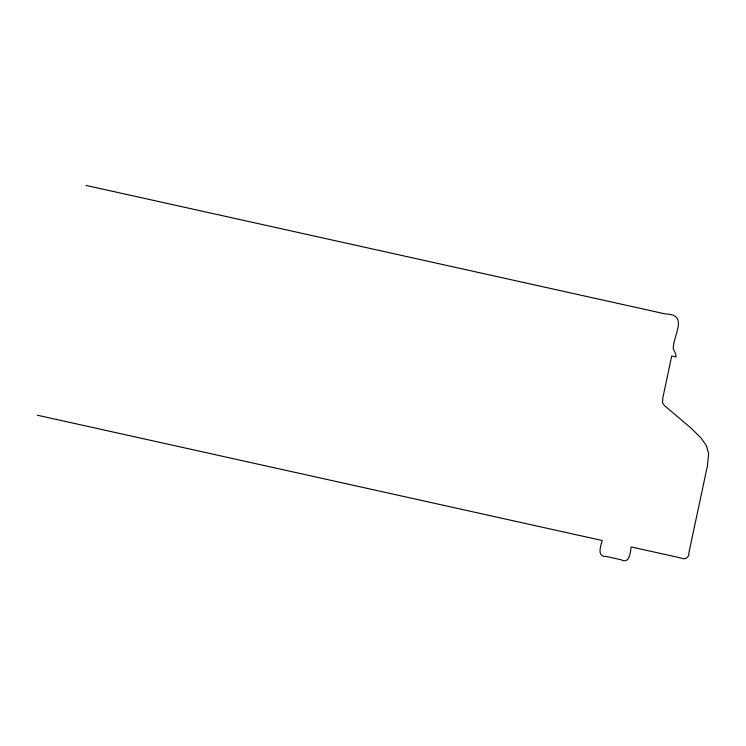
<?xml version="1.0" encoding="UTF-8"?>
<svg xmlns="http://www.w3.org/2000/svg" width="746" height="746" viewBox="0 0 746 746"><rect width="100%" height="100%" fill="white"/><g stroke="black" fill="none" stroke-linecap="round" stroke-linejoin="round"><path stroke-width="1.12" d="M86.135 185.446L665.516 313.973C689.127 314.476 673.069 335.215 673.256 348.774L675.596 353.753L676.062 356.914L671.726 355.954L662.774 398.112L662.56 403.036L664.593 405.703L690.768 427.868L700.858 437.809L706.518 445.912L708.625 453.577L707.478 465.569L689.006 552.254C689.397 557.663 684.987 560.405 680.259 557.831L631.135 546.939C630.342 552.469 629.643 564.47 620.858 559.696L606.405 556.488C596.483 557.103 600.716 545.932 602.236 540.524L37.3 415.205"/></g></svg>
